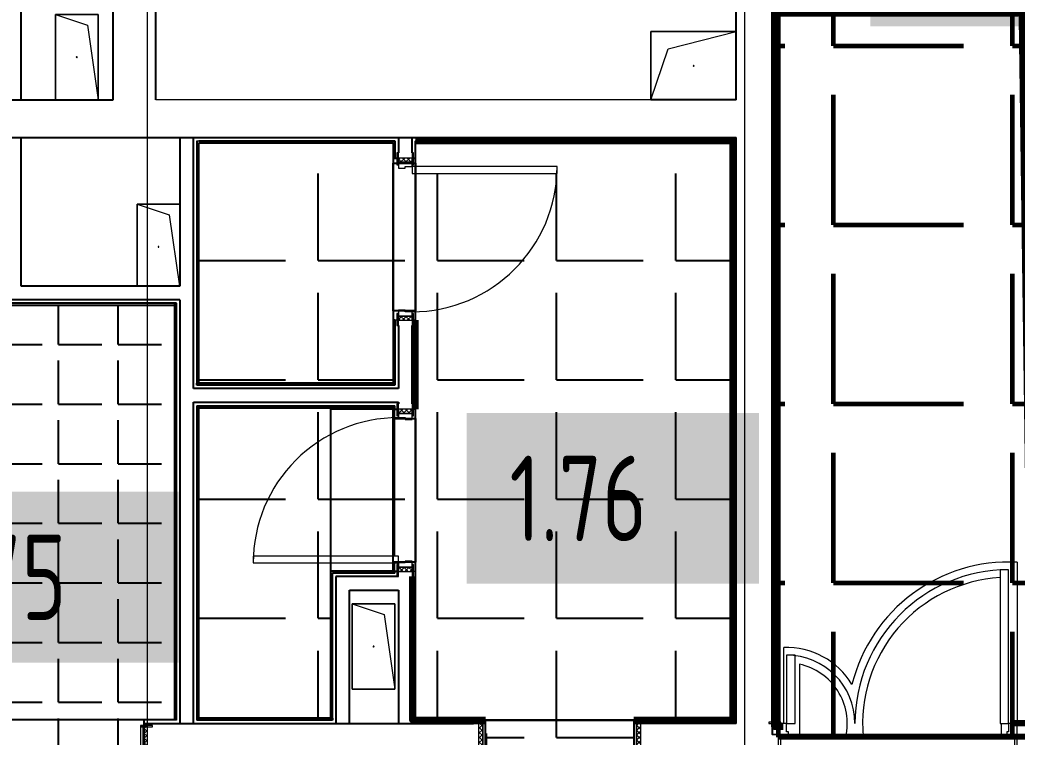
# Model space of a CAD drawing. Header units: millimetres. Extents: x -164500 to 426394, y -51911 to 102118.
# Drawn here: x 88678 to 94520, y 13404 to 17602 of the extents above; entities that cross this region are included whole.
import ezdxf

# ---------------------------------------------------------------- set-up
doc = ezdxf.new("R2010")
doc.units = ezdxf.units.MM
doc.layers.add('1.1) плитка  КР1', color=40, linetype='Continuous')
doc.layers.add('1.1.1) Плитка КР1 Остаток', color=52, linetype='Continuous')
for name, color, linetype, lineweight in [('374 ПК-4', 211, 'Continuous', 120), ('384 ПК-3', 30, 'Continuous', 120), ('469 плитка КР10 лестницы', 130, 'Continuous', 60), ('A-DOOR-2', 7, 'Continuous', 5), ('A-DOOR-FRAM-2', 7, 'Continuous', 5), ('A-FLOR', 7, 'Continuous', 9), ('A-GENM', 7, 'Continuous', 9), ('Оси', 7, 'Continuous', 9)]:
    doc.layers.add(name, color=color, linetype=linetype, lineweight=lineweight)
doc.layers.add('A-DOOR-1', color=7, linetype='Continuous', lineweight=5, true_color=0xc0c0c0)
doc.layers.add('A-DOOR-FRAM-1', color=7, linetype='Continuous', lineweight=5, true_color=0xc0c0c0)
doc.styles.add('СПДС', font='ГОСТ тип А.ttf', dxfattribs={"width": 0.9})
pattern_1 = [(135, (1826.41, 104.685), (-14.14214, -14.14214), []), (225, (1826.41, 104.685), (14.14214, -14.14214), [])]
pattern_2 = [(45, (-296.384, 104.685), (-14.1421, 14.1421), []), (135, (-296.384, 104.685), (-14.1421, -14.1421), [])]

# ---------------------------------------------------------------- blocks, each defined once
blk = doc.blocks.new('110_Дверь_СКБ_2Ст - Д-1_л_Лестничная клетка EIS60 2-32142534-Объем проектирования 1 этажа')
at = {"layer": 'A-DOOR-1'}
for p, q in [((662.5, 1010), (612.5, 1010)), ((612.5, 1010), (612.5, 110)), ((662.5, 110), (662.5, 1010)), ((-637.5, 510), (-637.5, 110)), ((-587.5, 510), (-637.5, 510)), ((-587.5, 110), (-587.5, 510)), ((-637.5, 110), (-587.5, 110)), ((612.5, 110), (662.5, 110))]:
    blk.add_line(p, q, dxfattribs=at)
for centre, radius, start, end in [((662.5, 110), 900, 90, 180), ((-637.5, 110), 400, 360, 90)]:
    blk.add_arc(centre, radius, start, end, dxfattribs=at)
at = {"layer": 'A-DOOR-FRAM-1'}
for p, q in [((-672.5, 118), (-742.5, 118)), ((-742.5, 118), (-742.5, 110)), ((-672.5, 110), (-672.5, 118)), ((767.5, 118), (697.5, 118)), ((697.5, 118), (697.5, 110)), ((767.5, 110), (767.5, 118)), ((-742.5, 110), (-672.5, 110)), ((-637.5, 110), (-687.5, 110)), ((-687.5, 110), (-687.5, 30)), ((-637.5, 60), (-637.5, 110)), ((-627.5, 60), (-637.5, 60)), ((-627.5, 30), (-627.5, 60)), ((662.5, 60), (652.5, 60)), ((652.5, 60), (652.5, 30)), ((662.5, 110), (662.5, 60)), ((712.5, 110), (662.5, 110)), ((697.5, 110), (767.5, 110)), ((712.5, 30), (712.5, 110)), ((-687.5, 30), (-627.5, 30)), ((-672.5, 30), (-687.5, 30)), ((-687.5, 30), (-687.5, -110)), ((-672.5, -110), (-672.5, 30)), ((652.5, 30), (712.5, 30)), ((712.5, 30), (697.5, 30)), ((697.5, 30), (697.5, -110)), ((712.5, -110), (712.5, 30)), ((-672.5, -110), (-742.5, -110)), ((-742.5, -110), (-742.5, -118)), ((-687.5, -110), (-672.5, -110)), ((-672.5, -118), (-672.5, -110)), ((697.5, -110), (712.5, -110)), ((767.5, -110), (697.5, -110)), ((697.5, -110), (697.5, -118)), ((767.5, -118), (767.5, -110)), ((-742.5, -118), (-672.5, -118)), ((697.5, -118), (767.5, -118))]:
    blk.add_line(p, q, dxfattribs=at)
blk = doc.blocks.new('110_Дверь_СКБ_1Ст_Внутренняя1 - Д-8 950x2100h_охрана-V22-Объем проектирования 1 этажа')
at = {"layer": 'A-DOOR-2'}
h = blk.add_hatch(dxfattribs=at)
h.set_pattern_fill('FP_33', color=256, style=0, pattern_type=2)
h.set_pattern_definition([(135, (1826.41, 164.685), (-14.14214, -14.14214), []), (225, (1826.41, 164.685), (14.14214, -14.14214), [])])
h.paths.add_polyline_path([(487.5, 100), (462.5, 100), (462.5, -100), (487.5, -100), (487.5, 13.7)])
at = {"layer": 'A-DOOR-FRAM-2'}
h = blk.add_hatch(dxfattribs=at)
h.set_pattern_fill('FP_34', color=256, style=0, pattern_type=2)
h.set_pattern_definition([(45, (-296.384, 164.685), (-14.1421, 14.1421), []), (135, (-296.384, 164.685), (-14.1421, -14.1421), [])])
h.paths.add_polyline_path([(-437.5, 100), (-462.5, 100), (-462.5, -100), (-437.5, -100), (-437.5, 16.5)])
at = {"layer": 'A-DOOR-1'}
for p, q in [((437.5, 950), (397.5, 950)), ((397.5, 950), (397.5, 100)), ((437.5, 100), (437.5, 950)), ((397.5, 100), (437.5, 100))]:
    blk.add_line(p, q, dxfattribs=at)
blk.add_arc((437.5, 100), 850, 90, 180, dxfattribs=at)
at = {"layer": 'A-DOOR-FRAM-1'}
for p, q in [((-422.5, 108), (-492.5, 108)), ((-492.5, 108), (-492.5, 100)), ((-492.5, 100), (-422.5, 100)), ((-437.5, 100), (-462.5, 100)), ((-462.5, 100), (-462.5, -100)), ((-412.5, 100), (-437.5, 100)), ((-437.5, 100), (-437.5, 20)), ((-437.5, -100), (-437.5, 100)), ((-422.5, 100), (-437.5, 100)), ((-437.5, 100), (-437.5, 99)), ((-437.5, 99), (-422.5, 99)), ((-422.5, 100), (-422.5, 108)), ((-422.5, 99), (-422.5, 100)), ((-412.5, 60), (-412.5, 100)), ((-402.5, 60), (-412.5, 60)), ((-402.5, 20), (-402.5, 60)), ((437.5, 60), (427.5, 60)), ((427.5, 60), (427.5, 20)), ((437.5, 100), (437.5, 60)), ((462.5, 100), (437.5, 100)), ((517.5, 108), (447.5, 108)), ((447.5, 108), (447.5, 100)), ((462.5, 100), (447.5, 100)), ((447.5, 100), (447.5, 99)), ((447.5, 100), (517.5, 100)), ((447.5, 99), (462.5, 99)), ((462.5, 20), (462.5, 100)), ((487.5, 100), (462.5, 100)), ((462.5, 100), (462.5, -100)), ((462.5, 99), (462.5, 100)), ((487.5, -100), (487.5, 100)), ((517.5, 100), (517.5, 108)), ((-437.5, 20), (-402.5, 20)), ((-422.5, 20), (-437.5, 20)), ((-437.5, 20), (-437.5, -100)), ((-422.5, -100), (-422.5, 20)), ((427.5, 20), (462.5, 20)), ((462.5, 20), (447.5, 20)), ((447.5, 20), (447.5, -100)), ((462.5, -100), (462.5, 20)), ((-422.5, -100), (-492.5, -100)), ((-492.5, -100), (-492.5, -108)), ((-492.5, -108), (-422.5, -108)), ((-462.5, -100), (-437.5, -100)), ((-437.5, -100), (-422.5, -100)), ((-422.5, -108), (-422.5, -100)), ((447.5, -100), (462.5, -100)), ((517.5, -100), (447.5, -100)), ((447.5, -100), (447.5, -108)), ((447.5, -108), (517.5, -108)), ((462.5, -100), (487.5, -100)), ((517.5, -108), (517.5, -100))]:
    blk.add_line(p, q, dxfattribs=at)
blk = doc.blocks.new('110_Дверь_СКБ_1Ст_Внутренняя1 - Д-8_п_ 950x2100h_охрана 2-32201800-Объем проектирования 1 этажа')
at = {"layer": 'A-DOOR-2'}
h = blk.add_hatch(dxfattribs=at)
h.set_pattern_fill('FP_88', color=256, style=0, pattern_type=2)
h.set_pattern_definition([(135, (1826.41, 174.685), (-14.14214, -14.14214), []), (225, (1826.41, 174.685), (14.14214, -14.14214), [])])
h.paths.add_polyline_path([(487.5, 110), (462.5, 109.7), (462.5, -110), (487.5, -110)])
at = {"layer": 'A-DOOR-FRAM-2'}
h = blk.add_hatch(dxfattribs=at)
h.set_pattern_fill('FP_89', color=256, style=0, pattern_type=2)
h.set_pattern_definition([(45, (-296.384, 174.685), (-14.1421, 14.1421), []), (135, (-296.384, 174.685), (-14.1421, -14.1421), [])])
h.paths.add_polyline_path([(-437.5, 110), (-462.5, 110), (-462.5, -110), (-437.5, -109.1)])
at = {"layer": 'A-DOOR-1'}
for p, q in [((-412.5, 960), (-412.5, 110)), ((-372.5, 960), (-412.5, 960)), ((-372.5, 110), (-372.5, 960)), ((-412.5, 110), (-372.5, 110))]:
    blk.add_line(p, q, dxfattribs=at)
blk.add_arc((-412.5, 110), 850, 360, 90, dxfattribs=at)
at = {"layer": 'A-DOOR-FRAM-1'}
for p, q in [((-422.5, 118), (-492.5, 118)), ((-492.5, 118), (-492.5, 110)), ((-422.5, 110), (-422.5, 118)), ((517.5, 118), (447.5, 118)), ((447.5, 118), (447.5, 110)), ((517.5, 110), (517.5, 118)), ((-492.5, 110), (-422.5, 110)), ((-437.5, 110), (-462.5, 110)), ((-462.5, 110), (-462.5, -110)), ((-412.5, 110), (-437.5, 110)), ((-437.5, 110), (-437.5, 30)), ((-437.5, -110), (-437.5, 110)), ((-422.5, 110), (-437.5, 110)), ((-437.5, 110), (-437.5, 109)), ((-437.5, 109), (-422.5, 109)), ((-422.5, 109), (-422.5, 110)), ((-412.5, 70), (-412.5, 110)), ((-402.5, 70), (-412.5, 70)), ((-402.5, 30), (-402.5, 70)), ((437.5, 70), (427.5, 70)), ((427.5, 70), (427.5, 30)), ((437.5, 110), (437.5, 70)), ((462.5, 110), (437.5, 110)), ((462.5, 110), (447.5, 110)), ((447.5, 110), (447.5, 109)), ((447.5, 110), (517.5, 110)), ((447.5, 109), (462.5, 109)), ((462.5, 30), (462.5, 110)), ((487.5, 110), (462.5, 110)), ((462.5, 110), (462.5, -110)), ((462.5, 109), (462.5, 110)), ((487.5, -110), (487.5, 110)), ((-437.5, 30), (-402.5, 30)), ((-422.5, 30), (-437.5, 30)), ((-437.5, 30), (-437.5, -110)), ((-422.5, -110), (-422.5, 30)), ((427.5, 30), (462.5, 30)), ((462.5, 30), (447.5, 30)), ((447.5, 30), (447.5, -110)), ((462.5, -110), (462.5, 30)), ((-422.5, -110), (-492.5, -110)), ((-492.5, -110), (-492.5, -118)), ((-462.5, -110), (-437.5, -110)), ((-437.5, -110), (-422.5, -110)), ((-422.5, -118), (-422.5, -110)), ((447.5, -110), (462.5, -110)), ((517.5, -110), (447.5, -110)), ((447.5, -110), (447.5, -118)), ((462.5, -110), (487.5, -110)), ((517.5, -118), (517.5, -110)), ((-492.5, -118), (-422.5, -118)), ((447.5, -118), (517.5, -118))]:
    blk.add_line(p, q, dxfattribs=at)
blk = doc.blocks.new('110_Дверь_СКБ_1Ст_Внутренняя1 - Д-7_п__950x2100h_Туалет-32207265-Объем проектирования 1 этажа')
at = {"layer": 'A-DOOR-2'}
h = blk.add_hatch(dxfattribs=at)
h.set_pattern_fill('FP_35', color=256, style=0, pattern_type=2)
h.set_pattern_definition(pattern_1)
h.paths.add_polyline_path([(487.5, -40), (487.5, 40), (462.5, 40), (462.5, -40), (480.9, -40)])
at = {"layer": 'A-DOOR-FRAM-2'}
h = blk.add_hatch(dxfattribs=at)
h.set_pattern_fill('FP_36', color=256, style=0, pattern_type=2)
h.set_pattern_definition(pattern_2)
h.paths.add_polyline_path([(-437.5, 40), (-462.5, 40), (-460.8, -40), (-437.5, -40)])
at = {"layer": 'A-DOOR-1'}
for p, q in [((-412.5, 890), (-412.5, 40)), ((-372.5, 890), (-412.5, 890)), ((-372.5, 40), (-372.5, 890)), ((-412.5, 40), (-372.5, 40))]:
    blk.add_line(p, q, dxfattribs=at)
blk.add_arc((-412.5, 40), 850, 360, 90, dxfattribs=at)
at = {"layer": 'A-DOOR-FRAM-1'}
for p, q in [((-422.5, 48), (-492.5, 48)), ((-492.5, 48), (-492.5, 40)), ((-492.5, 40), (-422.5, 40)), ((-437.5, 40), (-462.5, 40)), ((-462.5, 40), (-462.5, -40)), ((-412.5, 40), (-437.5, 40)), ((-437.5, 40), (-437.5, -40)), ((-437.5, -40), (-437.5, 40)), ((-422.5, 40), (-437.5, 40)), ((-437.5, 40), (-437.5, 39)), ((-437.5, 39), (-422.5, 39)), ((-422.5, 40), (-422.5, 48)), ((-422.5, 39), (-422.5, 40)), ((-412.5, 0), (-412.5, 40)), ((-402.5, 0), (-412.5, 0)), ((-402.5, -40), (-402.5, 0)), ((437.5, 0), (427.5, 0)), ((427.5, 0), (427.5, -40)), ((437.5, 40), (437.5, 0)), ((462.5, 40), (437.5, 40)), ((517.5, 48), (447.5, 48)), ((447.5, 48), (447.5, 40)), ((462.5, 40), (447.5, 40)), ((447.5, 40), (447.5, 39)), ((447.5, 40), (517.5, 40)), ((447.5, 39), (462.5, 39)), ((462.5, -40), (462.5, 40)), ((487.5, 40), (462.5, 40)), ((462.5, 40), (462.5, -40)), ((462.5, 39), (462.5, 40)), ((487.5, -40), (487.5, 40)), ((517.5, 40), (517.5, 48)), ((-422.5, -40), (-492.5, -40)), ((-492.5, -40), (-492.5, -48)), ((-492.5, -48), (-422.5, -48)), ((-462.5, -40), (-437.5, -40)), ((-422.5, -39), (-437.5, -39)), ((-437.5, -39), (-437.5, -40)), ((-437.5, -40), (-402.5, -40)), ((-437.5, -40), (-422.5, -40)), ((-422.5, -40), (-422.5, -39)), ((-422.5, -48), (-422.5, -40)), ((427.5, -40), (462.5, -40)), ((462.5, -39), (447.5, -39)), ((447.5, -39), (447.5, -40)), ((447.5, -40), (462.5, -40)), ((517.5, -40), (447.5, -40)), ((447.5, -40), (447.5, -48)), ((447.5, -48), (517.5, -48)), ((462.5, -40), (462.5, -39)), ((462.5, -40), (487.5, -40)), ((517.5, -48), (517.5, -40))]:
    blk.add_line(p, q, dxfattribs=at)
blk = doc.blocks.new('110_Дверь_СКБ_1Ст_Внутренняя1 - Д-7_л__950x2100h_Туалет-32209783-Объем проектирования 1 этажа')
at = {"layer": 'A-DOOR-2'}
h = blk.add_hatch(dxfattribs=at)
h.set_pattern_fill('FP_35', color=256, style=0, pattern_type=2)
h.set_pattern_definition(pattern_1)
h.paths.add_polyline_path([(462.5, 40), (462.5, -40), (487.5, -40), (487.5, 40)])
at = {"layer": 'A-DOOR-FRAM-2'}
h = blk.add_hatch(dxfattribs=at)
h.set_pattern_fill('FP_36', color=256, style=0, pattern_type=2)
h.set_pattern_definition(pattern_2)
h.paths.add_polyline_path([(-462.5, -40), (-437.5, -40), (-437.5, 40), (-462.5, 40)])
at = {"layer": 'A-DOOR-1'}
for p, q in [((-412.5, 890), (-412.5, 40)), ((-372.5, 890), (-412.5, 890)), ((-372.5, 40), (-372.5, 890)), ((-412.5, 40), (-372.5, 40))]:
    blk.add_line(p, q, dxfattribs=at)
blk.add_arc((-412.5, 40), 850, 360, 90, dxfattribs=at)
at = {"layer": 'A-DOOR-FRAM-1'}
for p, q in [((-422.5, 48), (-492.5, 48)), ((-492.5, 48), (-492.5, 40)), ((-492.5, 40), (-422.5, 40)), ((-437.5, 40), (-462.5, 40)), ((-462.5, 40), (-462.5, -40)), ((-412.5, 40), (-437.5, 40)), ((-437.5, 40), (-437.5, -40)), ((-437.5, -40), (-437.5, 40)), ((-422.5, 40), (-437.5, 40)), ((-437.5, 40), (-437.5, 39)), ((-437.5, 39), (-422.5, 39)), ((-422.5, 40), (-422.5, 48)), ((-422.5, 39), (-422.5, 40)), ((-412.5, 0), (-412.5, 40)), ((-402.5, 0), (-412.5, 0)), ((-402.5, -40), (-402.5, 0)), ((437.5, 0), (427.5, 0)), ((427.5, 0), (427.5, -40)), ((437.5, 40), (437.5, 0)), ((462.5, 40), (437.5, 40)), ((517.5, 48), (447.5, 48)), ((447.5, 48), (447.5, 40)), ((462.5, 40), (447.5, 40)), ((447.5, 40), (447.5, 39)), ((447.5, 40), (517.5, 40)), ((447.5, 39), (462.5, 39)), ((462.5, -40), (462.5, 40)), ((487.5, 40), (462.5, 40)), ((462.5, 40), (462.5, -40)), ((462.5, 39), (462.5, 40)), ((487.5, -40), (487.5, 40)), ((517.5, 40), (517.5, 48)), ((-422.5, -40), (-492.5, -40)), ((-492.5, -40), (-492.5, -48)), ((-492.5, -48), (-422.5, -48)), ((-462.5, -40), (-437.5, -40)), ((-422.5, -39), (-437.5, -39)), ((-437.5, -39), (-437.5, -40)), ((-437.5, -40), (-402.5, -40)), ((-437.5, -40), (-422.5, -40)), ((-422.5, -40), (-422.5, -39)), ((-422.5, -48), (-422.5, -40)), ((427.5, -40), (462.5, -40)), ((462.5, -39), (447.5, -39)), ((447.5, -39), (447.5, -40)), ((447.5, -40), (462.5, -40)), ((517.5, -40), (447.5, -40)), ((447.5, -40), (447.5, -48)), ((447.5, -48), (517.5, -48)), ((462.5, -40), (462.5, -39)), ((462.5, -40), (487.5, -40)), ((517.5, -48), (517.5, -40))]:
    blk.add_line(p, q, dxfattribs=at)
blk = doc.blocks.new('GM_Отверстие прямоугольное _в плите_ - Отверстие-21716050-Объем проектирования 1 этажа')
at = {"layer": 'A-GENM'}
for p, q in [((-250, -200), (-250, 200)), ((-250, 200), (250, 200)), ((250, 200), (-250, 200)), ((-250, 200), (-250, -200)), ((-150, 100), (250, 200)), ((-250, -200), (-150, 100))]:
    blk.add_line(p, q, dxfattribs=at)
for start, end in [(360, 180), (180, 360)]:
    blk.add_arc((0, 0), 2.5, start, end, dxfattribs=at)
blk = doc.blocks.new('GM_Отверстие прямоугольное _в плите_ - Отверстие-V124-Объем проектирования 1 этажа')
at = {"layer": 'A-GENM'}
for p, q in [((-250, -125), (-250, 125)), ((-250, 125), (-250, -125)), ((-187.5, 62.5), (230.1, 122.2)), ((-250, -125), (-187.5, 62.5)), ((230.1, -125), (-250, -125)), ((-250, -125), (230.1, -125))]:
    blk.add_line(p, q, dxfattribs=at)
for start, end in [(360, 180), (180, 360)]:
    blk.add_arc((0, 0), 2.5, start, end, dxfattribs=at)
blk = doc.blocks.new('GM_Отверстие прямоугольное _в плите_ - Отверстие-V125-Объем проектирования 1 этажа')
at = {"layer": 'A-GENM'}
for p, q in [((-250, -125), (-250, 125)), ((-250, 125), (250, 125)), ((250, 125), (-250, 125)), ((-250, 125), (-250, -125)), ((-187.5, 62.5), (250, 125)), ((-250, -125), (-187.5, 62.5)), ((250, -125), (-250, -125)), ((-250, -125), (250, -125))]:
    blk.add_line(p, q, dxfattribs=at)
for start, end in [(360, 180), (180, 360)]:
    blk.add_arc((0, 0), 2.5, start, end, dxfattribs=at)
blk = doc.blocks.new('GM_Отверстие прямоугольное _в плите_ - Отверстие-V205-Объем проектирования 1 этажа')
at = {"layer": 'A-GENM'}
for p, q in [((-250, -125), (-250, 125)), ((-250, 125), (250, 125)), ((250, 125), (-250, 125)), ((-250, 125), (-250, -125)), ((-187.5, 62.5), (250, 125)), ((250, 125), (250, -125)), ((250, -125), (250, 125)), ((-250, -125), (-187.5, 62.5)), ((250, -125), (-250, -125)), ((-250, -125), (250, -125))]:
    blk.add_line(p, q, dxfattribs=at)
for start, end in [(360, 180), (180, 360)]:
    blk.add_arc((0, 0), 2.5, start, end, dxfattribs=at)

msp = doc.modelspace()

# ---------------------------------------------------------------- hatches: boundary and pattern name
at = {"layer": '1.1) плитка  КР1'}
h = msp.add_hatch(dxfattribs=at)
h.set_pattern_fill('ANGLE', color=256, scale=100)
h.set_pattern_definition([(0, (89725.7, 16892.94), (0, 698.5), [508, -190.5]), (90, (89725.7, 16892.94), (-698.5, 4e-14), [508, -190.5])])
h.paths.add_polyline_path([(90863.66, 16764.111), (90995.66, 16764.111), (90995.66, 15898.765), (90863.66, 15898.765)])
h.paths.add_polyline_path([(89725.702, 16881.938), (90863.66, 16881.938), (90863.66, 15475.048), (89725.702, 15475.048)])
h.paths.add_polyline_path([(92854.702, 13503.938), (90995.66, 13503.938), (90995.66, 16892.938), (92854.702, 16892.938)])
h.paths.add_polyline_path([(90498.044, 14374.938), (90863.66, 14374.938), (90863.66, 15324.048), (90498.044, 15324.048)])
h.paths.add_polyline_path([(89725.702, 15330.913), (90498.044, 15330.913), (90498.044, 13503.938), (89725.702, 13503.938)])
h.paths.add_polyline_path([(90863.66, 15269.196), (90995.66, 15269.196), (90995.66, 14428.194), (90863.66, 14428.194)])
h.paths.add_polyline_path([(92274.702, 13255.938), (91404.702, 13255.938), (91404.702, 13503.938), (92274.702, 13503.938)])
h = msp.add_hatch(dxfattribs=at)
h.set_pattern_fill('ANGLE', color=256, scale=50)
h.set_pattern_definition([(0, (205553.12, 26879), (0, 349.25), [254, -95.25]), (90, (205553.12, 26879), (-349.25, 2e-14), [254, -95.25])])
h.paths.add_polyline_path([(89583.702, 15932.938), (86565.702, 15932.938), (86565.702, 15104.938), (86944.101, 15104.938), (86944.101, 14482.938), (86555.702, 14482.938), (86555.702, 14064.938), (88415.702, 14064.938), (88415.702, 13484.938), (88474.702, 13484.938), (88474.702, 13504.938), (89404.702, 13504.938), (89583.702, 13504.938)])
h.paths.add_polyline_path([(89384.702, 13463.938), (89384.702, 13471.938), (89404.702, 13471.938), (89404.702, 13504.938), (88474.702, 13504.938), (88474.702, 13471.938), (88514.702, 13471.938), (88514.702, 13463.938), (88514.702, 13343.938), (88534.702, 13343.938), (88534.702, 13303.938), (88524.702, 13303.938), (88524.702, 13263.938), (89374.702, 13263.938), (89374.702, 13303.938), (89364.702, 13303.938), (89364.702, 13343.938), (89384.702, 13343.938)])
at = {"layer": '469 плитка КР10 лестницы'}
h = msp.add_hatch(dxfattribs=at)
h.set_pattern_fill('ANGLE', color=256, scale=150)
h.set_pattern_definition([(0, (205553.1, 26879), (0, 1047.75), [762, -285.75]), (90, (205553.1, 26879), (-1047.75, 6e-14), [762, -285.75])])
h.paths.add_polyline_path([(93119.702, 13403.938), (94623.702, 13403.938), (94623.702, 17634.938), (93119.702, 17634.938)])

# ---------------------------------------------------------------- linework, layer by layer
for p, q in [((89474.702, 17133.938), (89474.702, 26713.938)), ((92874.702, 17133.938), (92874.702, 23213.938)), ((89224.702, 17133.938), (89224.702, 22976.438)), ((93094.702, 13491.938), (93094.702, 21013.938)), ((93115.702, 13493.938), (93115.702, 20993.938)), ((93116.702, 20993.938), (93116.702, 13493.938)), ((88685.702, 17133.938), (88685.702, 19063.938)), ((85034.702, 17133.938), (89224.702, 17133.938)), ((92874.702, 17133.938), (92374.702, 17133.938)), ((86554.702, 16913.938), (90974.66, 16913.938)), ((88685.702, 16043.938), (88685.702, 16913.938)), ((89614.702, 16913.938), (89614.702, 16043.938)), ((89694.702, 15444.048), (89694.702, 16913.938)), ((89714.702, 16893.938), (89714.702, 15475.048)), ((89725.702, 16892.938), (89725.702, 16893.938)), ((90863.66, 16892.938), (89725.702, 16892.938)), ((90863.66, 16893.938), (90874.66, 16893.938)), ((90863.66, 16893.938), (90863.66, 16892.938)), ((90874.66, 16893.938), (90874.66, 16794.048)), ((90894.66, 16913.938), (90894.66, 16824.048)), ((90974.66, 16913.938), (92874.702, 16913.938)), ((90974.66, 16824.048), (90974.66, 16913.938)), ((90994.66, 16893.938), (92854.702, 16893.938)), ((90995.66, 16794.048), (90995.66, 16892.938)), ((90995.66, 16892.938), (92853.702, 16892.938)), ((92853.702, 16892.938), (92853.702, 13504.938)), ((92874.702, 13483.938), (92874.702, 16913.938)), ((89725.702, 16881.938), (90863.66, 16881.938)), ((89725.702, 15464.048), (89725.702, 16881.938)), ((90863.66, 16881.938), (90863.66, 16794.048)), ((90863.66, 16794.048), (90874.66, 16794.048)), ((90874.66, 16794.048), (90886.66, 16794.048)), ((90982.66, 16794.048), (90994.66, 16794.048)), ((90994.66, 16794.048), (90995.66, 16794.048)), ((89614.702, 16043.938), (88685.702, 16043.938)), ((89614.702, 15963.938), (85034.702, 15963.938)), ((89614.702, 15963.938), (89614.702, 13483.938)), ((89594.702, 15943.938), (86554.702, 15943.938)), ((86554.702, 15932.938), (89594.702, 15932.938)), ((89583.702, 15943.938), (89583.702, 13503.938)), ((89594.702, 15932.938), (89594.702, 15943.938)), ((89594.702, 13503.938), (89594.702, 15932.938)), ((90874.66, 15844.048), (90863.66, 15844.048)), ((90863.66, 15844.048), (90863.66, 15464.048)), ((90874.66, 15844.048), (90874.66, 15464.048)), ((90995.66, 15844.048), (90994.66, 15844.048)), ((90995.66, 15324.048), (90995.66, 15844.048)), ((90894.66, 15814.048), (90894.66, 15444.048)), ((90974.66, 15354.048), (90974.66, 15814.048)), ((90894.66, 15444.048), (89694.702, 15444.048)), ((89714.702, 15464.048), (89714.702, 15475.048)), ((90874.66, 15475.048), (89714.702, 15475.048)), ((90874.66, 15464.048), (89714.702, 15464.048)), ((89694.702, 15364.048), (90894.66, 15364.048)), ((89694.702, 13483.938), (89694.702, 15364.048)), ((90894.66, 15364.048), (90894.66, 15354.048)), ((89714.702, 15344.048), (90874.66, 15344.048)), ((89714.702, 15344.048), (89714.702, 15333.048)), ((89714.702, 15333.048), (90874.66, 15333.048)), ((89714.702, 15333.048), (89714.702, 13503.938)), ((89725.702, 13503.938), (89725.702, 15344.048)), ((90863.66, 15344.048), (90863.66, 15324.048)), ((90863.66, 15324.048), (90874.66, 15324.048)), ((90874.66, 15333.048), (90874.66, 15344.048)), ((90874.66, 15324.048), (90874.66, 15333.048)), ((90874.66, 15324.048), (90886.66, 15324.048)), ((90994.66, 15324.048), (90995.66, 15324.048)), ((90498.044, 14374.938), (90498.044, 13503.938)), ((90874.66, 14374.938), (90498.044, 14374.938)), ((90874.66, 14374.048), (90863.66, 14374.048)), ((90863.66, 14374.048), (90863.66, 14363.938)), ((90874.66, 14374.048), (90874.66, 14374.938)), ((90886.66, 14374.048), (90874.66, 14374.048)), ((90874.66, 14363.938), (90874.66, 14374.048)), ((90995.66, 14374.048), (90994.66, 14374.048)), ((90995.66, 13504.938), (90995.66, 14374.048)), ((90874.66, 14363.938), (90509.044, 14363.938)), ((90509.044, 13514.938), (90509.044, 14363.938)), ((90894.66, 14343.938), (90529.044, 14343.938)), ((90529.044, 14343.938), (90529.044, 13483.938)), ((90974.66, 13483.938), (90974.66, 14344.048)), ((90609.044, 14263.938), (90894.66, 14263.938)), ((90609.044, 13483.938), (90609.044, 14263.938)), ((90894.66, 14263.938), (90894.66, 13483.938)), ((89594.702, 13504.938), (89404.702, 13504.938)), ((89404.702, 13504.938), (89404.702, 13503.938)), ((90509.044, 13514.938), (89714.702, 13514.938)), ((90509.044, 13503.938), (89714.702, 13503.938)), ((90509.044, 13514.938), (90509.044, 13503.938)), ((90509.044, 13503.938), (90509.044, 13503.938)), ((90995.66, 13503.938), (90994.66, 13503.938)), ((91364.702, 13504.938), (90995.66, 13504.938)), ((91364.702, 13503.938), (91364.702, 13504.938)), ((92853.702, 13504.938), (92314.702, 13504.938)), ((92314.702, 13504.938), (92314.702, 13503.938)), ((92854.702, 13504.938), (92854.702, 13503.938)), ((93094.702, 13503.938), (93114.702, 13503.938)), ((93114.702, 13503.938), (93119.702, 13503.938)), ((93119.702, 13504.938), (93115.702, 13504.938)), ((93119.702, 13503.938), (93119.702, 13504.938)), ((89404.702, 13483.938), (89424.702, 13483.938)), ((89424.702, 13483.938), (89424.702, 13471.938)), ((89424.702, 13483.938), (91334.702, 13483.938)), ((92874.702, 13483.938), (92344.702, 13483.938)), ((93115.702, 13493.938), (93116.702, 13493.938))]:
    msp.add_line(p, q)
at = {"flags": 128}
msp.add_lwpolyline([(93102.318, 20909.981), (93084.741, 13422.001), (94591.737, 13418.464), (94601.431, 17548.452), (96302.837, 17544.459), (100601.415, 17534.368), (100608.349, 20488.36)], dxfattribs=at)
at = {"layer": '1.1) плитка  КР1'}
for points in [[(92854.702, 13503.938), (90995.66, 13503.938), (90995.66, 16892.938), (92854.702, 16892.938)], [(89725.702, 16881.938), (90863.66, 16881.938), (90863.66, 15475.048), (89725.702, 15475.048)], [(90863.66, 16764.111), (90995.66, 16764.111), (90995.66, 15898.765), (90863.66, 15898.765)], [(89725.702, 15330.913), (90498.044, 15330.913), (90498.044, 13503.938), (89725.702, 13503.938)], [(90498.044, 14374.938), (90863.66, 14374.938), (90863.66, 15324.048), (90498.044, 15324.048)], [(90863.66, 15269.196), (90995.66, 15269.196), (90995.66, 14428.194), (90863.66, 14428.194)], [(92274.702, 13255.938), (91404.702, 13255.938), (91404.702, 13503.938), (92274.702, 13503.938)]]:
    msp.add_lwpolyline(points, close=True, dxfattribs=at)
msp.add_lwpolyline([(92274.702, 13425.931), (92274.702, 13255.938), (91410.779, 13255.938), (91410.779, 13425.931)], dxfattribs=at)
at = {"layer": '1.1.1) Плитка КР1 Остаток'}
msp.add_lwpolyline([(88474.702, 13255.938), (89404.702, 13255.938), (89404.702, 13504.938), (88474.702, 13504.938)], close=True, dxfattribs=at)
at = {"layer": '374 ПК-4'}
for points in [[(93148.702, 13463.938), (93098.702, 13463.938), (93098.702, 20972.938)], [(95531.747, 17614.938), (94547.949, 17614.938), (94603.702, 13483.938), (94498.702, 13484.938)]]:
    msp.add_lwpolyline(points, dxfattribs=at)
at = {"layer": '384 ПК-3'}
for points in [[(92274.702, 13504.938), (92853.702, 13504.938), (92853.702, 16892.938), (90995.66, 16892.938)], [(90995.66, 15324.048), (90995.66, 15844.048)], [(90974.66, 14344.048), (90974.66, 13504.938), (91404.702, 13504.938)]]:
    msp.add_lwpolyline(points, dxfattribs=at)
at = {"layer": '469 плитка КР10 лестницы'}
msp.add_lwpolyline([(93119.702, 13403.938), (94623.702, 13403.938), (94623.702, 17634.938), (93119.702, 17634.938)], close=True, dxfattribs=at)
at = {"layer": 'A-FLOR'}
for p, q in [((93114.702, 13491.938), (93114.702, 20993.938)), ((92874.702, 17633.938), (92874.702, 17533.938)), ((92374.702, 17133.938), (89474.702, 17133.938)), ((89714.702, 16893.938), (90863.66, 16893.938)), ((90994.66, 16893.938), (90994.66, 16744.048)), ((90995.66, 16893.938), (92853.702, 16893.938)), ((92854.702, 16893.938), (92854.702, 13504.938)), ((90994.66, 15324.048), (90994.66, 16704.048)), ((90886.66, 15844.048), (90874.66, 15844.048)), ((90994.66, 15844.048), (90982.66, 15844.048)), ((90874.66, 14464.048), (90874.66, 15324.048)), ((90982.66, 15324.048), (90994.66, 15324.048)), ((90874.66, 14374.938), (90874.66, 14424.048)), ((90994.66, 14374.048), (90982.66, 14374.048)), ((90994.66, 13503.938), (90994.66, 14374.048)), ((94519.314, 14427.635), (94519.314, 13491.938)), ((93152.932, 13483.938), (93152.932, 13928.622)), ((93244.708, 13830.924), (93244.708, 13404.859)), ((89594.702, 13503.938), (89404.702, 13503.938)), ((89404.702, 13471.938), (89404.702, 13503.938)), ((91364.702, 13503.938), (90995.66, 13503.938)), ((91364.702, 13491.938), (91364.702, 13503.938)), ((92854.702, 13503.938), (92314.702, 13503.938)), ((92314.702, 13503.938), (92314.702, 13491.938)), ((94429.314, 13401.859), (94429.314, 13483.938)), ((93244.708, 13404.859), (93179.395, 13404.859)), ((94459.702, 13413.957), (93179.702, 13413.957)), ((93618.32, 13405.359), (93515.896, 13405.359))]:
    msp.add_line(p, q, dxfattribs=at)
for centre, radius, start, end in [((94469.702, 13483.938), 945, 86.9905971, 166.0951089), ((94469.702, 13483.938), 945, 86.9905971, 166.0951089), ((94469.702, 13483.938), 855, 93.3555615, 185.2732427), ((94469.702, 13483.938), 855, 93.3555615, 185.2732427), ((93169.702, 13483.938), 445, 30.6853579, 92.1597104), ((93169.702, 13483.938), 445, 30.6853579, 92.1597104), ((93169.702, 13483.938), 355, 347.2116604, 77.8023291), ((93169.702, 13483.938), 355, 347.2116604, 77.8023291)]:
    msp.add_arc(centre, radius, start, end, dxfattribs=at)
at = {"layer": 'Оси'}
for points in [[(89424.702, -2042.321), (89424.702, 2957.679), (89424.702, 16779.035), (89424.702, 21779.035)], [(92924.702, -2042.321), (92924.702, 2957.679), (92924.702, 16779.035), (92924.702, 21779.035)]]:
    msp.add_lwpolyline(points, dxfattribs=at)

# ---------------------------------------------------------------- block references
for name, p, rotation in [('GM_Отверстие прямоугольное _в плите_ - Отверстие-V125-Объем проектирования 1 этажа', (89010.415, 17383.938), 270), ('110_Дверь_СКБ_1Ст_Внутренняя1 - Д-7_п__950x2100h_Туалет-32207265-Объем проектирования 1 этажа', (90934.66, 16331.548), 270), ('GM_Отверстие прямоугольное _в плите_ - Отверстие-V124-Объем проектирования 1 этажа', (89489.66, 16274.048), 270), ('110_Дверь_СКБ_1Ст_Внутренняя1 - Д-7_л__950x2100h_Туалет-32209783-Объем проектирования 1 этажа', (90934.66, 14836.548), 90), ('GM_Отверстие прямоугольное _в плите_ - Отверстие-V205-Объем проектирования 1 этажа', (90749.702, 13933.938), 270), ('110_Дверь_СКБ_1Ст_Внутренняя1 - Д-8 950x2100h_охрана-V22-Объем проектирования 1 этажа', (88962.202, 13363.938), 180), ('110_Дверь_СКБ_1Ст_Внутренняя1 - Д-8_п_ 950x2100h_охрана 2-32201800-Объем проектирования 1 этажа', (91852.202, 13373.938), 180)]:
    msp.add_blockref(name, p, dxfattribs=dict(rotation=rotation))
for name, p in [('GM_Отверстие прямоугольное _в плите_ - Отверстие-21716050-Объем проектирования 1 этажа', (92624.702, 17333.938)), ('110_Дверь_СКБ_2Ст - Д-1_л_Лестничная клетка EIS60 2-32142534-Объем проектирования 1 этажа', (93807.202, 13373.938))]:
    msp.add_blockref(name, p)

# ---------------------------------------------------------------- texts
at = {"char_height": 500, "width": 1212.1515, "attachment_point": 1, "style": 'СПДС', "bg_fill": 1, "box_fill_scale": 1.5, "bg_fill_color": 7, "bg_fill_true_color": 16777215, "bg_fill_transparency": 0}
for s, insert in [('1.79', (93910.39, 18314.951)), ('1.76', (91545.716, 15051.407)), ('1.75', (88144.728, 14590.031))]:
    msp.add_mtext(s, dxfattribs=dict(at, insert=insert))

doc.saveas('drawing.dxf')
